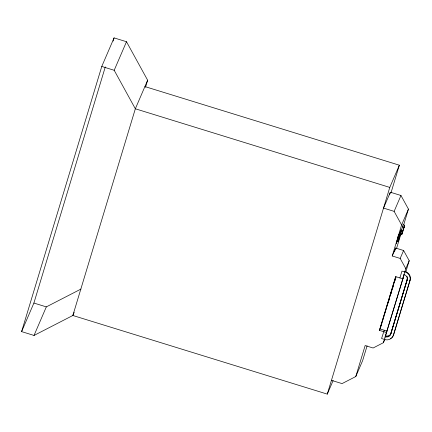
<?xml version="1.0" encoding="UTF-8"?>
<svg xmlns="http://www.w3.org/2000/svg" width="432" height="432" viewBox="0 0 432 432"><rect width="100%" height="100%" fill="white"/><g stroke="black" fill="none" stroke-linecap="round" stroke-linejoin="round"><path stroke-width="0.65" d="M404.476 225.725L403.423 228.631M400.232 234.209L400.361 233.674M403.105 225.283L403.267 224.532L401.252 230.591M401.933 233.631L401.792 234.295L402.008 233.788M402.133 232.902L401.614 234.862L402.241 233.123M404.514 225.72L403.234 230.089M399.892 277.927L401.954 271.102L405.524 272.117A7.036 6.842 23.3 0 1 410.011 280.298L393.341 335.432A7.036 6.842 23.3 0 1 385.096 339.671L381.58 338.499L384.259 330.242M404.8 271.912L405.005 271.436L405.729 271.642A7.036 6.842 23.3 0 1 410.216 279.817L393.547 334.957A7.036 6.842 23.3 0 1 391.927 337.473M402.575 227.156L402.878 226.103M402.003 233.285L402.721 230.899M402.305 232.238L404.681 224.969L403.569 228.933M74.174 312.395L72.846 315.484L34.02 335.448L21.6 331.609L101.768 66.447L114.07 37.886L126.49 41.726L147.636 80.222L145.492 87.329M21.6 331.609L33.901 303.048L105.295 66.922M113.092 41.116L114.07 37.886M147.636 80.222L135.34 108.783L72.846 315.484L327.283 394.114L389.777 187.412L399.346 165.202L144.904 86.573M389.588 194.767L390.361 192.218L400.961 195.491L408.44 209.104L403.769 224.554M390.944 192.974L399.346 165.202M397.688 237.73L398.623 234.63M331.447 380.333L342.052 383.605L355.779 376.547L365.153 345.546L373.102 348.003L383.395 342.706L384.971 339.044M403.142 278.014L386.473 332.543L379.404 330.361L395.653 276.62L402.716 278.802L405.794 268.639L400.183 258.433L392.234 255.976L401.609 224.969L408.44 209.104M400.453 231.125L396.279 243.778L400.81 230.31L401.447 230.683L400.739 230.467M399.681 234.031L400.939 230.002L401.576 230.375L398.444 240.608L397.737 240.386L398.444 240.608M394.486 251.883L395.647 248.044L403.601 250.501L409.207 260.707L405.896 271.658M398.207 241.159L397.499 240.943L398.207 241.159L401.328 230.958L400.691 230.58L401.328 230.958M367.087 345.881L362.61 360.682L355.779 376.547M396.571 248.368L400.847 234.209M395.879 276.469L380.02 328.93L387.083 331.117M380.608 327.272L382.055 322.483M382.639 320.555L384.086 315.765M384.669 313.837L386.122 309.047M386.883 306.52L388.633 301.207M390.182 295.612L388.735 300.397L389.459 298.717M392.974 286.367L394.065 282.776M395.734 277.252L394.832 280.233L396.036 277.436M383.395 342.706L386.473 332.543M385.09 337.306L385.425 336.204A4.072 3.958 23.3 0 0 390.917 333.38L407.165 279.639A4.072 3.958 23.3 0 0 407.371 277.349M385.63 335.729A4.072 3.958 23.3 0 0 391.122 332.905L390.712 333.855A4.072 3.958 23.3 0 1 385.22 336.679L404.201 274.309M390.712 333.855L407.371 279.164A4.072 3.958 23.3 0 0 407.549 278.608M391.316 332.262L407.371 279.164M403.223 230.072L402.457 232.54M402.867 231.201L402.122 233.534M389.777 187.412L135.34 108.783L114.194 70.286L126.49 41.726M34.02 335.448L46.321 306.887L80.962 289.073M390.361 192.218L383.53 208.084L394.13 211.361L401.609 224.969M394.13 211.361L400.961 195.491M327.283 394.114L333.131 380.538M400.939 230.002L401.576 230.375M392.234 255.976L395.647 248.044M400.183 258.433L403.601 250.501M394.438 281.432L395.609 278.71M394.243 282.177L394.967 280.492M392.407 288.149L393.347 285.973M392.936 287.21L390.766 293.679L391.246 292.561M390.377 294.867L391.079 293.236M388.579 301.045L389.048 299.954M405.794 268.639L409.207 260.707M379.404 330.361L380.225 328.455M402.716 278.802L403.126 277.852M409.779 281.016L409.984 280.541M393.547 334.697L393.752 334.222M101.768 66.447L114.194 70.286M396.749 240.829L397.456 241.045M33.901 303.048L46.321 306.887M403.969 274.671A4.072 3.958 23.3 0 1 406.96 280.114M406.96 276.248A4.072 3.958 23.3 0 1 407.209 276.788M391.154 338.121A7.036 6.842 23.3 0 1 390.29 338.65M400.567 230.861L401.209 231.239L400.567 230.861M397.688 240.5L398.331 240.878L397.688 240.5M397.942 239.922L398.579 240.3L397.942 239.922"/></g></svg>
